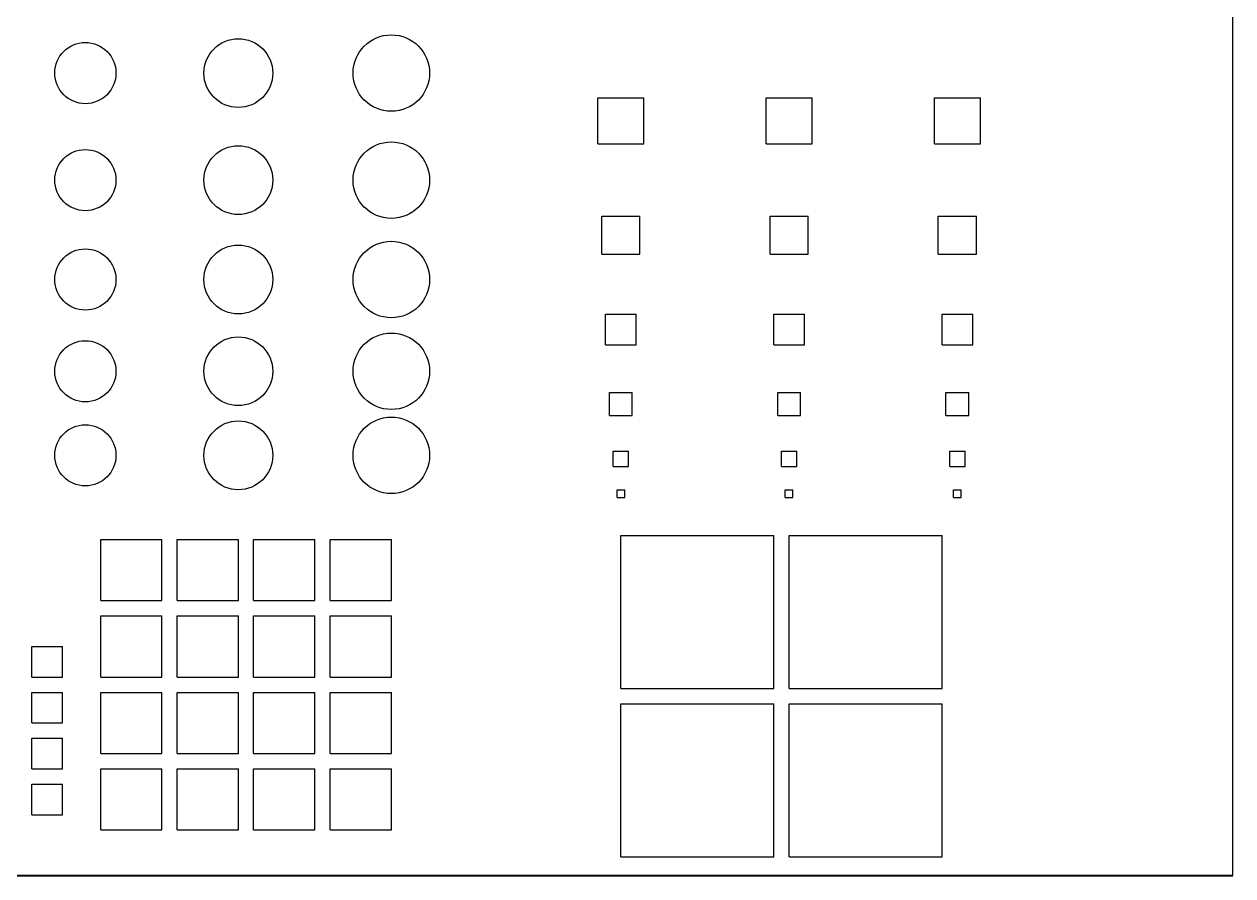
# Model space of a CAD drawing. Header units: millimetres. Extents: x 0 to 31, y -21 to 0.
# Drawn here: x 15.2 to 31, y -21 to -9.86 of the extents above; entities that cross this region are included whole.
import ezdxf

# ---------------------------------------------------------------- set-up
doc = ezdxf.new("R2010")
doc.units = ezdxf.units.MM
doc.layers.add('Cut010', color=7, linetype='CONTINUOUS')

msp = doc.modelspace()

# ---------------------------------------------------------------- linework, layer by layer
at = {"layer": 'Cut010'}
for p, q in [((31, -21), (31, 0)), ((31, -21), (31, 0)), ((16.4, -10.5), (16.4, -10.5, 0.2)), ((16.4, -10.5), (16.4, -10.5, 0.2)), ((18.45, -10.5), (18.45, -10.5, 0.2)), ((18.45, -10.5), (18.45, -10.5, 0.2)), ((20.5, -10.5), (20.5, -10.5, 0.2)), ((20.5, -10.5), (20.5, -10.5, 0.2)), ((22.7, -11.425, 0.2), (22.7, -10.825, 0.2)), ((22.7, -10.825, 0.2), (23.3, -10.825, 0.2)), ((22.7, -11.425), (22.7, -10.825)), ((22.7, -10.825), (23.3, -10.825)), ((22.7, -11.425, 0.2), (22.7, -10.825, 0.2)), ((22.7, -10.825), (22.7, -10.825, 0.2)), ((22.7, -11.425), (22.7, -10.825)), ((22.7, -10.825), (23.3, -10.825)), ((22.7, -10.825, 0.2), (23.3, -10.825, 0.2)), ((22.7, -10.825), (22.7, -10.825, 0.2)), ((23.3, -11.425, 0.2), (23.3, -10.825, 0.2)), ((23.3, -11.425), (23.3, -10.825)), ((23.3, -10.825), (23.3, -10.825, 0.2)), ((23.3, -11.425, 0.2), (23.3, -10.825, 0.2)), ((23.3, -10.825), (23.3, -10.825, 0.2)), ((23.3, -11.425), (23.3, -10.825)), ((24.9, -11.425, 0.2), (24.9, -10.825, 0.2)), ((24.9, -10.825, 0.2), (25.5, -10.825, 0.2)), ((24.9, -11.425), (24.9, -10.825)), ((24.9, -10.825), (25.5, -10.825)), ((24.9, -11.425, 0.2), (24.9, -10.825, 0.2)), ((24.9, -10.825), (24.9, -10.825, 0.2)), ((24.9, -11.425), (24.9, -10.825)), ((24.9, -10.825), (25.5, -10.825)), ((24.9, -10.825, 0.2), (25.5, -10.825, 0.2)), ((24.9, -10.825), (24.9, -10.825, 0.2)), ((25.5, -11.425, 0.2), (25.5, -10.825, 0.2)), ((25.5, -11.425), (25.5, -10.825)), ((25.5, -10.825), (25.5, -10.825, 0.2)), ((25.5, -11.425, 0.2), (25.5, -10.825, 0.2)), ((25.5, -10.825), (25.5, -10.825, 0.2)), ((25.5, -11.425), (25.5, -10.825)), ((27.1, -11.425, 0.2), (27.1, -10.825, 0.2)), ((27.1, -10.825, 0.2), (27.7, -10.825, 0.2)), ((27.1, -11.425), (27.1, -10.825)), ((27.1, -10.825), (27.7, -10.825)), ((27.1, -11.425, 0.2), (27.1, -10.825, 0.2)), ((27.1, -10.825), (27.1, -10.825, 0.2)), ((27.1, -11.425), (27.1, -10.825)), ((27.1, -10.825), (27.7, -10.825)), ((27.1, -10.825, 0.2), (27.7, -10.825, 0.2)), ((27.1, -10.825), (27.1, -10.825, 0.2)), ((27.7, -11.425, 0.2), (27.7, -10.825, 0.2)), ((27.7, -11.425), (27.7, -10.825)), ((27.7, -10.825), (27.7, -10.825, 0.2)), ((27.7, -11.425, 0.2), (27.7, -10.825, 0.2)), ((27.7, -10.825), (27.7, -10.825, 0.2)), ((27.7, -11.425), (27.7, -10.825)), ((22.7, -11.425, 0.2), (23.3, -11.425, 0.2)), ((22.7, -11.425), (23.3, -11.425)), ((22.7, -11.425), (22.7, -11.425, 0.2)), ((22.7, -11.425), (23.3, -11.425)), ((22.7, -11.425, 0.2), (23.3, -11.425, 0.2)), ((22.7, -11.425), (22.7, -11.425, 0.2)), ((23.3, -11.425), (23.3, -11.425, 0.2)), ((23.3, -11.425), (23.3, -11.425, 0.2)), ((24.9, -11.425, 0.2), (25.5, -11.425, 0.2)), ((24.9, -11.425), (25.5, -11.425)), ((24.9, -11.425), (24.9, -11.425, 0.2)), ((24.9, -11.425), (25.5, -11.425)), ((24.9, -11.425, 0.2), (25.5, -11.425, 0.2)), ((24.9, -11.425), (24.9, -11.425, 0.2)), ((25.5, -11.425), (25.5, -11.425, 0.2)), ((25.5, -11.425), (25.5, -11.425, 0.2)), ((27.1, -11.425, 0.2), (27.7, -11.425, 0.2)), ((27.1, -11.425), (27.7, -11.425)), ((27.1, -11.425), (27.1, -11.425, 0.2)), ((27.1, -11.425), (27.7, -11.425)), ((27.1, -11.425, 0.2), (27.7, -11.425, 0.2)), ((27.1, -11.425), (27.1, -11.425, 0.2)), ((27.7, -11.425), (27.7, -11.425, 0.2)), ((27.7, -11.425), (27.7, -11.425, 0.2)), ((16.4, -11.9), (16.4, -11.9, 0.2)), ((16.4, -11.9), (16.4, -11.9, 0.2)), ((18.45, -11.9), (18.45, -11.9, 0.2)), ((18.45, -11.9), (18.45, -11.9, 0.2)), ((20.5, -11.9), (20.5, -11.9, 0.2)), ((20.5, -11.9), (20.5, -11.9, 0.2)), ((22.75, -12.87, 0.2), (22.75, -12.37, 0.2)), ((22.75, -12.37, 0.2), (23.25, -12.37, 0.2)), ((22.75, -12.87), (22.75, -12.37)), ((22.75, -12.37), (23.25, -12.37)), ((22.75, -12.87, 0.2), (22.75, -12.37, 0.2)), ((22.75, -12.37), (22.75, -12.37, 0.2)), ((22.75, -12.87), (22.75, -12.37)), ((22.75, -12.37), (23.25, -12.37)), ((22.75, -12.37, 0.2), (23.25, -12.37, 0.2)), ((22.75, -12.37), (22.75, -12.37, 0.2)), ((23.25, -12.87, 0.2), (23.25, -12.37, 0.2)), ((23.25, -12.87), (23.25, -12.37)), ((23.25, -12.37), (23.25, -12.37, 0.2)), ((23.25, -12.87, 0.2), (23.25, -12.37, 0.2)), ((23.25, -12.37), (23.25, -12.37, 0.2)), ((23.25, -12.87), (23.25, -12.37)), ((24.95, -12.87, 0.2), (24.95, -12.37, 0.2)), ((24.95, -12.37, 0.2), (25.45, -12.37, 0.2)), ((24.95, -12.87), (24.95, -12.37)), ((24.95, -12.37), (25.45, -12.37)), ((24.95, -12.87, 0.2), (24.95, -12.37, 0.2)), ((24.95, -12.37), (24.95, -12.37, 0.2)), ((24.95, -12.87), (24.95, -12.37)), ((24.95, -12.37), (25.45, -12.37)), ((24.95, -12.37, 0.2), (25.45, -12.37, 0.2)), ((24.95, -12.37), (24.95, -12.37, 0.2)), ((25.45, -12.87, 0.2), (25.45, -12.37, 0.2)), ((25.45, -12.87), (25.45, -12.37)), ((25.45, -12.37), (25.45, -12.37, 0.2)), ((25.45, -12.87, 0.2), (25.45, -12.37, 0.2)), ((25.45, -12.37), (25.45, -12.37, 0.2)), ((25.45, -12.87), (25.45, -12.37)), ((27.15, -12.87, 0.2), (27.15, -12.37, 0.2)), ((27.15, -12.37, 0.2), (27.65, -12.37, 0.2)), ((27.15, -12.87), (27.15, -12.37)), ((27.15, -12.37), (27.65, -12.37)), ((27.15, -12.87, 0.2), (27.15, -12.37, 0.2)), ((27.15, -12.37), (27.15, -12.37, 0.2)), ((27.15, -12.87), (27.15, -12.37)), ((27.15, -12.37), (27.65, -12.37)), ((27.15, -12.37, 0.2), (27.65, -12.37, 0.2)), ((27.15, -12.37), (27.15, -12.37, 0.2)), ((27.65, -12.87, 0.2), (27.65, -12.37, 0.2)), ((27.65, -12.87), (27.65, -12.37)), ((27.65, -12.37), (27.65, -12.37, 0.2)), ((27.65, -12.87, 0.2), (27.65, -12.37, 0.2)), ((27.65, -12.37), (27.65, -12.37, 0.2)), ((27.65, -12.87), (27.65, -12.37)), ((22.75, -12.87, 0.2), (23.25, -12.87, 0.2)), ((22.75, -12.87), (23.25, -12.87)), ((22.75, -12.87), (22.75, -12.87, 0.2)), ((22.75, -12.87), (23.25, -12.87)), ((22.75, -12.87, 0.2), (23.25, -12.87, 0.2)), ((22.75, -12.87), (22.75, -12.87, 0.2)), ((23.25, -12.87), (23.25, -12.87, 0.2)), ((23.25, -12.87), (23.25, -12.87, 0.2)), ((24.95, -12.87, 0.2), (25.45, -12.87, 0.2)), ((24.95, -12.87), (25.45, -12.87)), ((24.95, -12.87), (24.95, -12.87, 0.2)), ((24.95, -12.87), (25.45, -12.87)), ((24.95, -12.87, 0.2), (25.45, -12.87, 0.2)), ((24.95, -12.87), (24.95, -12.87, 0.2)), ((25.45, -12.87), (25.45, -12.87, 0.2)), ((25.45, -12.87), (25.45, -12.87, 0.2)), ((27.15, -12.87, 0.2), (27.65, -12.87, 0.2)), ((27.15, -12.87), (27.65, -12.87)), ((27.15, -12.87), (27.15, -12.87, 0.2)), ((27.15, -12.87), (27.65, -12.87)), ((27.15, -12.87, 0.2), (27.65, -12.87, 0.2)), ((27.15, -12.87), (27.15, -12.87, 0.2)), ((27.65, -12.87), (27.65, -12.87, 0.2)), ((27.65, -12.87), (27.65, -12.87, 0.2)), ((16.4, -13.2), (16.4, -13.2, 0.2)), ((16.4, -13.2), (16.4, -13.2, 0.2)), ((18.45, -13.2), (18.45, -13.2, 0.2)), ((18.45, -13.2), (18.45, -13.2, 0.2)), ((20.5, -13.2), (20.5, -13.2, 0.2)), ((20.5, -13.2), (20.5, -13.2, 0.2)), ((22.8, -14.055, 0.2), (22.8, -13.655, 0.2)), ((22.8, -13.655, 0.2), (23.2, -13.655, 0.2)), ((22.8, -14.055), (22.8, -13.655)), ((22.8, -13.655), (23.2, -13.655)), ((22.8, -14.055, 0.2), (22.8, -13.655, 0.2)), ((22.8, -13.655), (22.8, -13.655, 0.2)), ((22.8, -14.055), (22.8, -13.655)), ((22.8, -13.655), (23.2, -13.655)), ((22.8, -13.655, 0.2), (23.2, -13.655, 0.2)), ((22.8, -13.655), (22.8, -13.655, 0.2)), ((23.2, -14.055, 0.2), (23.2, -13.655, 0.2)), ((23.2, -14.055), (23.2, -13.655)), ((23.2, -13.655), (23.2, -13.655, 0.2)), ((23.2, -14.055, 0.2), (23.2, -13.655, 0.2)), ((23.2, -13.655), (23.2, -13.655, 0.2)), ((23.2, -14.055), (23.2, -13.655)), ((25, -14.055, 0.2), (25, -13.655, 0.2)), ((25, -13.655, 0.2), (25.4, -13.655, 0.2)), ((25, -14.055), (25, -13.655)), ((25, -13.655), (25.4, -13.655)), ((25, -14.055, 0.2), (25, -13.655, 0.2)), ((25, -13.655), (25, -13.655, 0.2)), ((25, -14.055), (25, -13.655)), ((25, -13.655), (25.4, -13.655)), ((25, -13.655, 0.2), (25.4, -13.655, 0.2)), ((25, -13.655), (25, -13.655, 0.2)), ((25.4, -14.055, 0.2), (25.4, -13.655, 0.2)), ((25.4, -14.055), (25.4, -13.655)), ((25.4, -13.655), (25.4, -13.655, 0.2)), ((25.4, -14.055, 0.2), (25.4, -13.655, 0.2)), ((25.4, -13.655), (25.4, -13.655, 0.2)), ((25.4, -14.055), (25.4, -13.655)), ((27.2, -14.055, 0.2), (27.2, -13.655, 0.2)), ((27.2, -13.655, 0.2), (27.6, -13.655, 0.2)), ((27.2, -14.055), (27.2, -13.655)), ((27.2, -13.655), (27.6, -13.655)), ((27.2, -14.055, 0.2), (27.2, -13.655, 0.2)), ((27.2, -13.655), (27.2, -13.655, 0.2)), ((27.2, -14.055), (27.2, -13.655)), ((27.2, -13.655), (27.6, -13.655)), ((27.2, -13.655, 0.2), (27.6, -13.655, 0.2)), ((27.2, -13.655), (27.2, -13.655, 0.2)), ((27.6, -14.055, 0.2), (27.6, -13.655, 0.2)), ((27.6, -14.055), (27.6, -13.655)), ((27.6, -13.655), (27.6, -13.655, 0.2)), ((27.6, -14.055, 0.2), (27.6, -13.655, 0.2)), ((27.6, -13.655), (27.6, -13.655, 0.2)), ((27.6, -14.055), (27.6, -13.655)), ((22.8, -14.055, 0.2), (23.2, -14.055, 0.2)), ((22.8, -14.055), (23.2, -14.055)), ((22.8, -14.055), (22.8, -14.055, 0.2)), ((22.8, -14.055), (23.2, -14.055)), ((22.8, -14.055, 0.2), (23.2, -14.055, 0.2)), ((22.8, -14.055), (22.8, -14.055, 0.2)), ((23.2, -14.055), (23.2, -14.055, 0.2)), ((23.2, -14.055), (23.2, -14.055, 0.2)), ((25, -14.055, 0.2), (25.4, -14.055, 0.2)), ((25, -14.055), (25.4, -14.055)), ((25, -14.055), (25, -14.055, 0.2)), ((25, -14.055), (25.4, -14.055)), ((25, -14.055, 0.2), (25.4, -14.055, 0.2)), ((25, -14.055), (25, -14.055, 0.2)), ((25.4, -14.055), (25.4, -14.055, 0.2)), ((25.4, -14.055), (25.4, -14.055, 0.2)), ((27.2, -14.055, 0.2), (27.6, -14.055, 0.2)), ((27.2, -14.055), (27.6, -14.055)), ((27.2, -14.055), (27.2, -14.055, 0.2)), ((27.2, -14.055), (27.6, -14.055)), ((27.2, -14.055, 0.2), (27.6, -14.055, 0.2)), ((27.2, -14.055), (27.2, -14.055, 0.2)), ((27.6, -14.055), (27.6, -14.055, 0.2)), ((27.6, -14.055), (27.6, -14.055, 0.2)), ((16.4, -14.4), (16.4, -14.4, 0.2)), ((16.4, -14.4), (16.4, -14.4, 0.2)), ((18.45, -14.4), (18.45, -14.4, 0.2)), ((18.45, -14.4), (18.45, -14.4, 0.2)), ((20.5, -14.4), (20.5, -14.4, 0.2)), ((20.5, -14.4), (20.5, -14.4, 0.2)), ((22.85, -14.98, 0.2), (22.85, -14.68, 0.2)), ((22.85, -14.68, 0.2), (23.15, -14.68, 0.2)), ((22.85, -14.98), (22.85, -14.68)), ((22.85, -14.68), (23.15, -14.68)), ((22.85, -14.98, 0.2), (22.85, -14.68, 0.2)), ((22.85, -14.68), (22.85, -14.68, 0.2)), ((22.85, -14.98), (22.85, -14.68)), ((22.85, -14.68), (23.15, -14.68)), ((22.85, -14.68, 0.2), (23.15, -14.68, 0.2)), ((22.85, -14.68), (22.85, -14.68, 0.2)), ((23.15, -14.98, 0.2), (23.15, -14.68, 0.2)), ((23.15, -14.98), (23.15, -14.68)), ((23.15, -14.68), (23.15, -14.68, 0.2)), ((23.15, -14.98, 0.2), (23.15, -14.68, 0.2)), ((23.15, -14.68), (23.15, -14.68, 0.2)), ((23.15, -14.98), (23.15, -14.68)), ((25.05, -14.98, 0.2), (25.05, -14.68, 0.2)), ((25.05, -14.68, 0.2), (25.35, -14.68, 0.2)), ((25.05, -14.98), (25.05, -14.68)), ((25.05, -14.68), (25.35, -14.68)), ((25.05, -14.98, 0.2), (25.05, -14.68, 0.2)), ((25.05, -14.68), (25.05, -14.68, 0.2)), ((25.05, -14.98), (25.05, -14.68)), ((25.05, -14.68), (25.35, -14.68)), ((25.05, -14.68, 0.2), (25.35, -14.68, 0.2)), ((25.05, -14.68), (25.05, -14.68, 0.2)), ((25.35, -14.98, 0.2), (25.35, -14.68, 0.2)), ((25.35, -14.98), (25.35, -14.68)), ((25.35, -14.68), (25.35, -14.68, 0.2)), ((25.35, -14.98, 0.2), (25.35, -14.68, 0.2)), ((25.35, -14.68), (25.35, -14.68, 0.2)), ((25.35, -14.98), (25.35, -14.68)), ((27.25, -14.98, 0.2), (27.25, -14.68, 0.2)), ((27.25, -14.68, 0.2), (27.55, -14.68, 0.2)), ((27.25, -14.98), (27.25, -14.68)), ((27.25, -14.68), (27.55, -14.68)), ((27.25, -14.98, 0.2), (27.25, -14.68, 0.2)), ((27.25, -14.68), (27.25, -14.68, 0.2)), ((27.25, -14.98), (27.25, -14.68)), ((27.25, -14.68), (27.55, -14.68)), ((27.25, -14.68, 0.2), (27.55, -14.68, 0.2)), ((27.25, -14.68), (27.25, -14.68, 0.2)), ((27.55, -14.98, 0.2), (27.55, -14.68, 0.2)), ((27.55, -14.98), (27.55, -14.68)), ((27.55, -14.68), (27.55, -14.68, 0.2)), ((27.55, -14.98, 0.2), (27.55, -14.68, 0.2)), ((27.55, -14.68), (27.55, -14.68, 0.2)), ((27.55, -14.98), (27.55, -14.68)), ((22.85, -14.98, 0.2), (23.15, -14.98, 0.2)), ((22.85, -14.98), (23.15, -14.98)), ((22.85, -14.98), (22.85, -14.98, 0.2)), ((22.85, -14.98), (23.15, -14.98)), ((22.85, -14.98, 0.2), (23.15, -14.98, 0.2)), ((22.85, -14.98), (22.85, -14.98, 0.2)), ((23.15, -14.98), (23.15, -14.98, 0.2)), ((23.15, -14.98), (23.15, -14.98, 0.2)), ((25.05, -14.98, 0.2), (25.35, -14.98, 0.2)), ((25.05, -14.98), (25.35, -14.98)), ((25.05, -14.98), (25.05, -14.98, 0.2)), ((25.05, -14.98), (25.35, -14.98)), ((25.05, -14.98, 0.2), (25.35, -14.98, 0.2)), ((25.05, -14.98), (25.05, -14.98, 0.2)), ((25.35, -14.98), (25.35, -14.98, 0.2)), ((25.35, -14.98), (25.35, -14.98, 0.2)), ((27.25, -14.98, 0.2), (27.55, -14.98, 0.2)), ((27.25, -14.98), (27.55, -14.98)), ((27.25, -14.98), (27.25, -14.98, 0.2)), ((27.25, -14.98), (27.55, -14.98)), ((27.25, -14.98, 0.2), (27.55, -14.98, 0.2)), ((27.25, -14.98), (27.25, -14.98, 0.2)), ((27.55, -14.98), (27.55, -14.98, 0.2)), ((27.55, -14.98), (27.55, -14.98, 0.2)), ((22.9, -15.645, 0.2), (22.9, -15.445, 0.2)), ((22.9, -15.445, 0.2), (23.1, -15.445, 0.2)), ((22.9, -15.645), (22.9, -15.445)), ((22.9, -15.445), (23.1, -15.445)), ((22.9, -15.645, 0.2), (22.9, -15.445, 0.2)), ((22.9, -15.445), (22.9, -15.445, 0.2)), ((22.9, -15.645), (22.9, -15.445)), ((22.9, -15.445), (23.1, -15.445)), ((22.9, -15.445, 0.2), (23.1, -15.445, 0.2)), ((22.9, -15.445), (22.9, -15.445, 0.2)), ((23.1, -15.645, 0.2), (23.1, -15.445, 0.2)), ((23.1, -15.645), (23.1, -15.445)), ((23.1, -15.445), (23.1, -15.445, 0.2)), ((23.1, -15.645, 0.2), (23.1, -15.445, 0.2)), ((23.1, -15.445), (23.1, -15.445, 0.2)), ((23.1, -15.645), (23.1, -15.445)), ((25.1, -15.645, 0.2), (25.1, -15.445, 0.2)), ((25.1, -15.445, 0.2), (25.3, -15.445, 0.2)), ((25.1, -15.645), (25.1, -15.445)), ((25.1, -15.445), (25.3, -15.445)), ((25.1, -15.645, 0.2), (25.1, -15.445, 0.2)), ((25.1, -15.445), (25.1, -15.445, 0.2)), ((25.1, -15.645), (25.1, -15.445)), ((25.1, -15.445), (25.3, -15.445)), ((25.1, -15.445, 0.2), (25.3, -15.445, 0.2)), ((25.1, -15.445), (25.1, -15.445, 0.2)), ((25.3, -15.645, 0.2), (25.3, -15.445, 0.2)), ((25.3, -15.645), (25.3, -15.445)), ((25.3, -15.445), (25.3, -15.445, 0.2)), ((25.3, -15.645, 0.2), (25.3, -15.445, 0.2)), ((25.3, -15.445), (25.3, -15.445, 0.2)), ((25.3, -15.645), (25.3, -15.445)), ((27.3, -15.645, 0.2), (27.3, -15.445, 0.2)), ((27.3, -15.445, 0.2), (27.5, -15.445, 0.2)), ((27.3, -15.645), (27.3, -15.445)), ((27.3, -15.445), (27.5, -15.445)), ((27.3, -15.645, 0.2), (27.3, -15.445, 0.2)), ((27.3, -15.445), (27.3, -15.445, 0.2)), ((27.3, -15.645), (27.3, -15.445)), ((27.3, -15.445), (27.5, -15.445)), ((27.3, -15.445, 0.2), (27.5, -15.445, 0.2)), ((27.3, -15.445), (27.3, -15.445, 0.2)), ((27.5, -15.645, 0.2), (27.5, -15.445, 0.2)), ((27.5, -15.645), (27.5, -15.445)), ((27.5, -15.445), (27.5, -15.445, 0.2)), ((27.5, -15.645, 0.2), (27.5, -15.445, 0.2)), ((27.5, -15.445), (27.5, -15.445, 0.2)), ((27.5, -15.645), (27.5, -15.445)), ((16.4, -15.5), (16.4, -15.5, 0.2)), ((16.4, -15.5), (16.4, -15.5, 0.2)), ((18.45, -15.5), (18.45, -15.5, 0.2)), ((18.45, -15.5), (18.45, -15.5, 0.2)), ((20.5, -15.5), (20.5, -15.5, 0.2)), ((20.5, -15.5), (20.5, -15.5, 0.2)), ((22.9, -15.645, 0.2), (23.1, -15.645, 0.2)), ((22.9, -15.645), (23.1, -15.645)), ((22.9, -15.645), (22.9, -15.645, 0.2)), ((22.9, -15.645), (23.1, -15.645)), ((22.9, -15.645, 0.2), (23.1, -15.645, 0.2)), ((22.9, -15.645), (22.9, -15.645, 0.2)), ((23.1, -15.645), (23.1, -15.645, 0.2)), ((23.1, -15.645), (23.1, -15.645, 0.2)), ((25.1, -15.645, 0.2), (25.3, -15.645, 0.2)), ((25.1, -15.645), (25.3, -15.645)), ((25.1, -15.645), (25.1, -15.645, 0.2)), ((25.1, -15.645), (25.3, -15.645)), ((25.1, -15.645, 0.2), (25.3, -15.645, 0.2)), ((25.1, -15.645), (25.1, -15.645, 0.2)), ((25.3, -15.645), (25.3, -15.645, 0.2)), ((25.3, -15.645), (25.3, -15.645, 0.2)), ((27.3, -15.645, 0.2), (27.5, -15.645, 0.2)), ((27.3, -15.645), (27.5, -15.645)), ((27.3, -15.645), (27.3, -15.645, 0.2)), ((27.3, -15.645), (27.5, -15.645)), ((27.3, -15.645, 0.2), (27.5, -15.645, 0.2)), ((27.3, -15.645), (27.3, -15.645, 0.2)), ((27.5, -15.645), (27.5, -15.645, 0.2)), ((27.5, -15.645), (27.5, -15.645, 0.2)), ((22.95, -16.05, 0.2), (22.95, -15.95, 0.2)), ((22.95, -15.95, 0.2), (23.05, -15.95, 0.2)), ((22.95, -16.05), (22.95, -15.95)), ((22.95, -15.95), (23.05, -15.95)), ((22.95, -16.05, 0.2), (22.95, -15.95, 0.2)), ((22.95, -15.95), (22.95, -15.95, 0.2)), ((22.95, -16.05), (22.95, -15.95)), ((22.95, -15.95), (23.05, -15.95)), ((22.95, -15.95, 0.2), (23.05, -15.95, 0.2)), ((22.95, -15.95), (22.95, -15.95, 0.2)), ((23.05, -16.05, 0.2), (23.05, -15.95, 0.2)), ((23.05, -16.05), (23.05, -15.95)), ((23.05, -15.95), (23.05, -15.95, 0.2)), ((23.05, -16.05, 0.2), (23.05, -15.95, 0.2)), ((23.05, -15.95), (23.05, -15.95, 0.2)), ((23.05, -16.05), (23.05, -15.95)), ((25.15, -16.05, 0.2), (25.15, -15.95, 0.2)), ((25.15, -15.95, 0.2), (25.25, -15.95, 0.2)), ((25.15, -16.05), (25.15, -15.95)), ((25.15, -15.95), (25.25, -15.95)), ((25.15, -16.05, 0.2), (25.15, -15.95, 0.2)), ((25.15, -15.95), (25.15, -15.95, 0.2)), ((25.15, -16.05), (25.15, -15.95)), ((25.15, -15.95), (25.25, -15.95)), ((25.15, -15.95, 0.2), (25.25, -15.95, 0.2)), ((25.15, -15.95), (25.15, -15.95, 0.2)), ((25.25, -16.05, 0.2), (25.25, -15.95, 0.2)), ((25.25, -16.05), (25.25, -15.95)), ((25.25, -15.95), (25.25, -15.95, 0.2)), ((25.25, -16.05, 0.2), (25.25, -15.95, 0.2)), ((25.25, -15.95), (25.25, -15.95, 0.2)), ((25.25, -16.05), (25.25, -15.95)), ((27.35, -16.05, 0.2), (27.35, -15.95, 0.2)), ((27.35, -15.95, 0.2), (27.45, -15.95, 0.2)), ((27.35, -16.05), (27.35, -15.95)), ((27.35, -15.95), (27.45, -15.95)), ((27.35, -16.05, 0.2), (27.35, -15.95, 0.2)), ((27.35, -15.95), (27.35, -15.95, 0.2)), ((27.35, -16.05), (27.35, -15.95)), ((27.35, -15.95), (27.45, -15.95)), ((27.35, -15.95, 0.2), (27.45, -15.95, 0.2)), ((27.35, -15.95), (27.35, -15.95, 0.2)), ((27.45, -16.05, 0.2), (27.45, -15.95, 0.2)), ((27.45, -16.05), (27.45, -15.95)), ((27.45, -15.95), (27.45, -15.95, 0.2)), ((27.45, -16.05, 0.2), (27.45, -15.95, 0.2)), ((27.45, -15.95), (27.45, -15.95, 0.2)), ((27.45, -16.05), (27.45, -15.95)), ((22.95, -16.05, 0.2), (23.05, -16.05, 0.2)), ((22.95, -16.05), (23.05, -16.05)), ((22.95, -16.05), (22.95, -16.05, 0.2)), ((22.95, -16.05), (23.05, -16.05)), ((22.95, -16.05, 0.2), (23.05, -16.05, 0.2)), ((22.95, -16.05), (22.95, -16.05, 0.2)), ((23.05, -16.05), (23.05, -16.05, 0.2)), ((23.05, -16.05), (23.05, -16.05, 0.2)), ((25.15, -16.05, 0.2), (25.25, -16.05, 0.2)), ((25.15, -16.05), (25.25, -16.05)), ((25.15, -16.05), (25.15, -16.05, 0.2)), ((25.15, -16.05), (25.25, -16.05)), ((25.15, -16.05, 0.2), (25.25, -16.05, 0.2)), ((25.15, -16.05), (25.15, -16.05, 0.2)), ((25.25, -16.05), (25.25, -16.05, 0.2)), ((25.25, -16.05), (25.25, -16.05, 0.2)), ((27.35, -16.05, 0.2), (27.45, -16.05, 0.2)), ((27.35, -16.05), (27.45, -16.05)), ((27.35, -16.05), (27.35, -16.05, 0.2)), ((27.35, -16.05), (27.45, -16.05)), ((27.35, -16.05, 0.2), (27.45, -16.05, 0.2)), ((27.35, -16.05), (27.35, -16.05, 0.2)), ((27.45, -16.05), (27.45, -16.05, 0.2)), ((27.45, -16.05), (27.45, -16.05, 0.2)), ((23, -18.55, 0.2), (23, -16.55, 0.2)), ((23, -16.55, 0.2), (25, -16.55, 0.2)), ((23, -18.55), (23, -16.55)), ((23, -16.55), (25, -16.55)), ((23, -18.55, 0.2), (23, -16.55, 0.2)), ((23, -16.55), (23, -16.55, 0.2)), ((23, -18.55), (23, -16.55)), ((23, -16.55), (25, -16.55)), ((23, -16.55, 0.2), (25, -16.55, 0.2)), ((23, -16.55), (23, -16.55, 0.2)), ((25, -18.55, 0.2), (25, -16.55, 0.2)), ((25, -18.55), (25, -16.55)), ((25, -16.55), (25, -16.55, 0.2)), ((25, -18.55, 0.2), (25, -16.55, 0.2)), ((25, -16.55), (25, -16.55, 0.2)), ((25, -18.55), (25, -16.55)), ((25.2, -18.55, 0.2), (25.2, -16.55, 0.2)), ((25.2, -16.55, 0.2), (27.2, -16.55, 0.2)), ((25.2, -18.55), (25.2, -16.55)), ((25.2, -16.55), (27.2, -16.55)), ((25.2, -18.55, 0.2), (25.2, -16.55, 0.2)), ((25.2, -16.55), (25.2, -16.55, 0.2)), ((25.2, -18.55), (25.2, -16.55)), ((25.2, -16.55), (27.2, -16.55)), ((25.2, -16.55, 0.2), (27.2, -16.55, 0.2)), ((25.2, -16.55), (25.2, -16.55, 0.2)), ((27.2, -18.55, 0.2), (27.2, -16.55, 0.2)), ((27.2, -18.55), (27.2, -16.55)), ((27.2, -16.55), (27.2, -16.55, 0.2)), ((27.2, -18.55, 0.2), (27.2, -16.55, 0.2)), ((27.2, -16.55), (27.2, -16.55, 0.2)), ((27.2, -18.55), (27.2, -16.55)), ((16.2, -17.4, 0.2), (16.2, -16.6, 0.2)), ((16.2, -16.6, 0.2), (17, -16.6, 0.2)), ((16.2, -17.4), (16.2, -16.6)), ((16.2, -16.6), (17, -16.6)), ((16.2, -17.4, 0.2), (16.2, -16.6, 0.2)), ((16.2, -16.6), (16.2, -16.6, 0.2)), ((16.2, -17.4), (16.2, -16.6)), ((16.2, -16.6), (17, -16.6)), ((16.2, -16.6, 0.2), (17, -16.6, 0.2)), ((16.2, -16.6), (16.2, -16.6, 0.2)), ((17, -17.4, 0.2), (17, -16.6, 0.2)), ((17, -17.4), (17, -16.6)), ((17, -16.6), (17, -16.6, 0.2)), ((17, -17.4, 0.2), (17, -16.6, 0.2)), ((17, -16.6), (17, -16.6, 0.2)), ((17, -17.4), (17, -16.6)), ((17.2, -17.4, 0.2), (17.2, -16.6, 0.2)), ((17.2, -16.6, 0.2), (18, -16.6, 0.2)), ((17.2, -17.4), (17.2, -16.6)), ((17.2, -16.6), (18, -16.6)), ((17.2, -17.4, 0.2), (17.2, -16.6, 0.2)), ((17.2, -16.6), (17.2, -16.6, 0.2)), ((17.2, -17.4), (17.2, -16.6)), ((17.2, -16.6), (18, -16.6)), ((17.2, -16.6, 0.2), (18, -16.6, 0.2)), ((17.2, -16.6), (17.2, -16.6, 0.2)), ((18, -17.4, 0.2), (18, -16.6, 0.2)), ((18, -17.4), (18, -16.6)), ((18, -16.6), (18, -16.6, 0.2)), ((18, -17.4, 0.2), (18, -16.6, 0.2)), ((18, -16.6), (18, -16.6, 0.2)), ((18, -17.4), (18, -16.6)), ((18.2, -17.4, 0.2), (18.2, -16.6, 0.2)), ((18.2, -16.6, 0.2), (19, -16.6, 0.2)), ((18.2, -17.4), (18.2, -16.6)), ((18.2, -16.6), (19, -16.6)), ((18.2, -17.4, 0.2), (18.2, -16.6, 0.2)), ((18.2, -16.6), (18.2, -16.6, 0.2)), ((18.2, -17.4), (18.2, -16.6)), ((18.2, -16.6), (19, -16.6)), ((18.2, -16.6, 0.2), (19, -16.6, 0.2)), ((18.2, -16.6), (18.2, -16.6, 0.2)), ((19, -17.4, 0.2), (19, -16.6, 0.2)), ((19, -17.4), (19, -16.6)), ((19, -16.6), (19, -16.6, 0.2)), ((19, -17.4, 0.2), (19, -16.6, 0.2)), ((19, -16.6), (19, -16.6, 0.2)), ((19, -17.4), (19, -16.6)), ((19.2, -17.4, 0.2), (19.2, -16.6, 0.2)), ((19.2, -16.6, 0.2), (20, -16.6, 0.2)), ((19.2, -17.4), (19.2, -16.6)), ((19.2, -16.6), (20, -16.6)), ((19.2, -17.4, 0.2), (19.2, -16.6, 0.2)), ((19.2, -16.6), (19.2, -16.6, 0.2)), ((19.2, -17.4), (19.2, -16.6)), ((19.2, -16.6), (20, -16.6)), ((19.2, -16.6, 0.2), (20, -16.6, 0.2)), ((19.2, -16.6), (19.2, -16.6, 0.2)), ((20, -17.4, 0.2), (20, -16.6, 0.2)), ((20, -17.4), (20, -16.6)), ((20, -16.6), (20, -16.6, 0.2)), ((20, -17.4, 0.2), (20, -16.6, 0.2)), ((20, -16.6), (20, -16.6, 0.2)), ((20, -17.4), (20, -16.6)), ((16.2, -17.4, 0.2), (17, -17.4, 0.2)), ((16.2, -17.4), (17, -17.4)), ((16.2, -17.4), (16.2, -17.4, 0.2)), ((16.2, -17.4), (17, -17.4)), ((16.2, -17.4, 0.2), (17, -17.4, 0.2)), ((16.2, -17.4), (16.2, -17.4, 0.2)), ((17, -17.4), (17, -17.4, 0.2)), ((17, -17.4), (17, -17.4, 0.2)), ((17.2, -17.4, 0.2), (18, -17.4, 0.2)), ((17.2, -17.4), (18, -17.4)), ((17.2, -17.4), (17.2, -17.4, 0.2)), ((17.2, -17.4), (18, -17.4)), ((17.2, -17.4, 0.2), (18, -17.4, 0.2)), ((17.2, -17.4), (17.2, -17.4, 0.2)), ((18, -17.4), (18, -17.4, 0.2)), ((18, -17.4), (18, -17.4, 0.2)), ((18.2, -17.4, 0.2), (19, -17.4, 0.2)), ((18.2, -17.4), (19, -17.4)), ((18.2, -17.4), (18.2, -17.4, 0.2)), ((18.2, -17.4), (19, -17.4)), ((18.2, -17.4, 0.2), (19, -17.4, 0.2)), ((18.2, -17.4), (18.2, -17.4, 0.2)), ((19, -17.4), (19, -17.4, 0.2)), ((19, -17.4), (19, -17.4, 0.2)), ((19.2, -17.4, 0.2), (20, -17.4, 0.2)), ((19.2, -17.4), (20, -17.4)), ((19.2, -17.4), (19.2, -17.4, 0.2)), ((19.2, -17.4), (20, -17.4)), ((19.2, -17.4, 0.2), (20, -17.4, 0.2)), ((19.2, -17.4), (19.2, -17.4, 0.2)), ((20, -17.4), (20, -17.4, 0.2)), ((20, -17.4), (20, -17.4, 0.2)), ((16.2, -18.4, 0.2), (16.2, -17.6, 0.2)), ((16.2, -17.6, 0.2), (17, -17.6, 0.2)), ((16.2, -18.4), (16.2, -17.6)), ((16.2, -17.6), (17, -17.6)), ((16.2, -18.4, 0.2), (16.2, -17.6, 0.2)), ((16.2, -17.6), (16.2, -17.6, 0.2)), ((16.2, -18.4), (16.2, -17.6)), ((16.2, -17.6), (17, -17.6)), ((16.2, -17.6, 0.2), (17, -17.6, 0.2)), ((16.2, -17.6), (16.2, -17.6, 0.2)), ((17, -18.4, 0.2), (17, -17.6, 0.2)), ((17, -18.4), (17, -17.6)), ((17, -17.6), (17, -17.6, 0.2)), ((17, -18.4, 0.2), (17, -17.6, 0.2)), ((17, -17.6), (17, -17.6, 0.2)), ((17, -18.4), (17, -17.6)), ((17.2, -18.4, 0.2), (17.2, -17.6, 0.2)), ((17.2, -17.6, 0.2), (18, -17.6, 0.2)), ((17.2, -18.4), (17.2, -17.6)), ((17.2, -17.6), (18, -17.6)), ((17.2, -18.4, 0.2), (17.2, -17.6, 0.2)), ((17.2, -17.6), (17.2, -17.6, 0.2)), ((17.2, -18.4), (17.2, -17.6)), ((17.2, -17.6), (18, -17.6)), ((17.2, -17.6, 0.2), (18, -17.6, 0.2)), ((17.2, -17.6), (17.2, -17.6, 0.2)), ((18, -18.4, 0.2), (18, -17.6, 0.2)), ((18, -18.4), (18, -17.6)), ((18, -17.6), (18, -17.6, 0.2)), ((18, -18.4, 0.2), (18, -17.6, 0.2)), ((18, -17.6), (18, -17.6, 0.2)), ((18, -18.4), (18, -17.6)), ((18.2, -18.4, 0.2), (18.2, -17.6, 0.2)), ((18.2, -17.6, 0.2), (19, -17.6, 0.2)), ((18.2, -18.4), (18.2, -17.6)), ((18.2, -17.6), (19, -17.6)), ((18.2, -18.4, 0.2), (18.2, -17.6, 0.2)), ((18.2, -17.6), (18.2, -17.6, 0.2)), ((18.2, -18.4), (18.2, -17.6)), ((18.2, -17.6), (19, -17.6)), ((18.2, -17.6, 0.2), (19, -17.6, 0.2)), ((18.2, -17.6), (18.2, -17.6, 0.2)), ((19, -18.4, 0.2), (19, -17.6, 0.2)), ((19, -18.4), (19, -17.6)), ((19, -17.6), (19, -17.6, 0.2)), ((19, -18.4, 0.2), (19, -17.6, 0.2)), ((19, -17.6), (19, -17.6, 0.2)), ((19, -18.4), (19, -17.6)), ((19.2, -18.4, 0.2), (19.2, -17.6, 0.2)), ((19.2, -17.6, 0.2), (20, -17.6, 0.2)), ((19.2, -18.4), (19.2, -17.6)), ((19.2, -17.6), (20, -17.6)), ((19.2, -18.4, 0.2), (19.2, -17.6, 0.2)), ((19.2, -17.6), (19.2, -17.6, 0.2)), ((19.2, -18.4), (19.2, -17.6)), ((19.2, -17.6), (20, -17.6)), ((19.2, -17.6, 0.2), (20, -17.6, 0.2)), ((19.2, -17.6), (19.2, -17.6, 0.2)), ((20, -18.4, 0.2), (20, -17.6, 0.2)), ((20, -18.4), (20, -17.6)), ((20, -17.6), (20, -17.6, 0.2)), ((20, -18.4, 0.2), (20, -17.6, 0.2)), ((20, -17.6), (20, -17.6, 0.2)), ((20, -18.4), (20, -17.6)), ((15.3, -18.4, 0.2), (15.3, -18, 0.2)), ((15.3, -18, 0.2), (15.7, -18, 0.2)), ((15.3, -18.4), (15.3, -18)), ((15.3, -18), (15.7, -18)), ((15.3, -18.4, 0.2), (15.3, -18, 0.2)), ((15.3, -18), (15.3, -18, 0.2)), ((15.3, -18.4), (15.3, -18)), ((15.3, -18), (15.7, -18)), ((15.3, -18, 0.2), (15.7, -18, 0.2)), ((15.3, -18), (15.3, -18, 0.2)), ((15.7, -18.4, 0.2), (15.7, -18, 0.2)), ((15.7, -18.4), (15.7, -18)), ((15.7, -18), (15.7, -18, 0.2)), ((15.7, -18.4, 0.2), (15.7, -18, 0.2)), ((15.7, -18), (15.7, -18, 0.2)), ((15.7, -18.4), (15.7, -18)), ((15.3, -18.4, 0.2), (15.7, -18.4, 0.2)), ((15.3, -18.4), (15.7, -18.4)), ((15.3, -18.4), (15.3, -18.4, 0.2)), ((15.3, -18.4), (15.7, -18.4)), ((15.3, -18.4, 0.2), (15.7, -18.4, 0.2)), ((15.3, -18.4), (15.3, -18.4, 0.2)), ((15.7, -18.4), (15.7, -18.4, 0.2)), ((15.7, -18.4), (15.7, -18.4, 0.2)), ((16.2, -18.4, 0.2), (17, -18.4, 0.2)), ((16.2, -18.4), (17, -18.4)), ((16.2, -18.4), (16.2, -18.4, 0.2)), ((16.2, -18.4), (17, -18.4)), ((16.2, -18.4, 0.2), (17, -18.4, 0.2)), ((16.2, -18.4), (16.2, -18.4, 0.2)), ((17, -18.4), (17, -18.4, 0.2)), ((17, -18.4), (17, -18.4, 0.2)), ((17.2, -18.4, 0.2), (18, -18.4, 0.2)), ((17.2, -18.4), (18, -18.4)), ((17.2, -18.4), (17.2, -18.4, 0.2)), ((17.2, -18.4), (18, -18.4)), ((17.2, -18.4, 0.2), (18, -18.4, 0.2)), ((17.2, -18.4), (17.2, -18.4, 0.2)), ((18, -18.4), (18, -18.4, 0.2)), ((18, -18.4), (18, -18.4, 0.2)), ((18.2, -18.4, 0.2), (19, -18.4, 0.2)), ((18.2, -18.4), (19, -18.4)), ((18.2, -18.4), (18.2, -18.4, 0.2)), ((18.2, -18.4), (19, -18.4)), ((18.2, -18.4, 0.2), (19, -18.4, 0.2)), ((18.2, -18.4), (18.2, -18.4, 0.2)), ((19, -18.4), (19, -18.4, 0.2)), ((19, -18.4), (19, -18.4, 0.2)), ((19.2, -18.4, 0.2), (20, -18.4, 0.2)), ((19.2, -18.4), (20, -18.4)), ((19.2, -18.4), (19.2, -18.4, 0.2)), ((19.2, -18.4), (20, -18.4)), ((19.2, -18.4, 0.2), (20, -18.4, 0.2)), ((19.2, -18.4), (19.2, -18.4, 0.2)), ((20, -18.4), (20, -18.4, 0.2)), ((20, -18.4), (20, -18.4, 0.2)), ((15.3, -19, 0.2), (15.3, -18.6, 0.2)), ((15.3, -18.6, 0.2), (15.7, -18.6, 0.2)), ((15.3, -19), (15.3, -18.6)), ((15.3, -18.6), (15.7, -18.6)), ((15.3, -19, 0.2), (15.3, -18.6, 0.2)), ((15.3, -18.6), (15.3, -18.6, 0.2)), ((15.3, -19), (15.3, -18.6)), ((15.3, -18.6), (15.7, -18.6)), ((15.3, -18.6, 0.2), (15.7, -18.6, 0.2)), ((15.3, -18.6), (15.3, -18.6, 0.2)), ((15.7, -19, 0.2), (15.7, -18.6, 0.2)), ((15.7, -19), (15.7, -18.6)), ((15.7, -18.6), (15.7, -18.6, 0.2)), ((15.7, -19, 0.2), (15.7, -18.6, 0.2)), ((15.7, -18.6), (15.7, -18.6, 0.2)), ((15.7, -19), (15.7, -18.6)), ((16.2, -19.4, 0.2), (16.2, -18.6, 0.2)), ((16.2, -18.6, 0.2), (17, -18.6, 0.2)), ((16.2, -19.4), (16.2, -18.6)), ((16.2, -18.6), (17, -18.6)), ((16.2, -19.4, 0.2), (16.2, -18.6, 0.2)), ((16.2, -18.6), (16.2, -18.6, 0.2)), ((16.2, -19.4), (16.2, -18.6)), ((16.2, -18.6), (17, -18.6)), ((16.2, -18.6, 0.2), (17, -18.6, 0.2)), ((16.2, -18.6), (16.2, -18.6, 0.2)), ((17, -19.4, 0.2), (17, -18.6, 0.2)), ((17, -19.4), (17, -18.6)), ((17, -18.6), (17, -18.6, 0.2)), ((17, -19.4, 0.2), (17, -18.6, 0.2)), ((17, -18.6), (17, -18.6, 0.2)), ((17, -19.4), (17, -18.6)), ((17.2, -19.4, 0.2), (17.2, -18.6, 0.2)), ((17.2, -18.6, 0.2), (18, -18.6, 0.2)), ((17.2, -19.4), (17.2, -18.6)), ((17.2, -18.6), (18, -18.6)), ((17.2, -19.4, 0.2), (17.2, -18.6, 0.2)), ((17.2, -18.6), (17.2, -18.6, 0.2)), ((17.2, -19.4), (17.2, -18.6)), ((17.2, -18.6), (18, -18.6)), ((17.2, -18.6, 0.2), (18, -18.6, 0.2)), ((17.2, -18.6), (17.2, -18.6, 0.2)), ((18, -19.4, 0.2), (18, -18.6, 0.2)), ((18, -19.4), (18, -18.6)), ((18, -18.6), (18, -18.6, 0.2)), ((18, -19.4, 0.2), (18, -18.6, 0.2)), ((18, -18.6), (18, -18.6, 0.2)), ((18, -19.4), (18, -18.6)), ((18.2, -19.4, 0.2), (18.2, -18.6, 0.2)), ((18.2, -18.6, 0.2), (19, -18.6, 0.2)), ((18.2, -19.4), (18.2, -18.6)), ((18.2, -18.6), (19, -18.6)), ((18.2, -19.4, 0.2), (18.2, -18.6, 0.2)), ((18.2, -18.6), (18.2, -18.6, 0.2)), ((18.2, -19.4), (18.2, -18.6)), ((18.2, -18.6), (19, -18.6)), ((18.2, -18.6, 0.2), (19, -18.6, 0.2)), ((18.2, -18.6), (18.2, -18.6, 0.2)), ((19, -19.4, 0.2), (19, -18.6, 0.2)), ((19, -19.4), (19, -18.6)), ((19, -18.6), (19, -18.6, 0.2)), ((19, -19.4, 0.2), (19, -18.6, 0.2)), ((19, -18.6), (19, -18.6, 0.2)), ((19, -19.4), (19, -18.6)), ((19.2, -19.4, 0.2), (19.2, -18.6, 0.2)), ((19.2, -18.6, 0.2), (20, -18.6, 0.2)), ((19.2, -19.4), (19.2, -18.6)), ((19.2, -18.6), (20, -18.6)), ((19.2, -19.4, 0.2), (19.2, -18.6, 0.2)), ((19.2, -18.6), (19.2, -18.6, 0.2)), ((19.2, -19.4), (19.2, -18.6)), ((19.2, -18.6), (20, -18.6)), ((19.2, -18.6, 0.2), (20, -18.6, 0.2)), ((19.2, -18.6), (19.2, -18.6, 0.2)), ((20, -19.4, 0.2), (20, -18.6, 0.2)), ((20, -19.4), (20, -18.6)), ((20, -18.6), (20, -18.6, 0.2)), ((20, -19.4, 0.2), (20, -18.6, 0.2)), ((20, -18.6), (20, -18.6, 0.2)), ((20, -19.4), (20, -18.6)), ((23, -18.55, 0.2), (25, -18.55, 0.2)), ((23, -18.55), (25, -18.55)), ((23, -18.55), (23, -18.55, 0.2)), ((23, -18.55), (25, -18.55)), ((23, -18.55, 0.2), (25, -18.55, 0.2)), ((23, -18.55), (23, -18.55, 0.2)), ((25, -18.55), (25, -18.55, 0.2)), ((25, -18.55), (25, -18.55, 0.2)), ((25.2, -18.55, 0.2), (27.2, -18.55, 0.2)), ((25.2, -18.55), (27.2, -18.55)), ((25.2, -18.55), (25.2, -18.55, 0.2)), ((25.2, -18.55), (27.2, -18.55)), ((25.2, -18.55, 0.2), (27.2, -18.55, 0.2)), ((25.2, -18.55), (25.2, -18.55, 0.2)), ((27.2, -18.55), (27.2, -18.55, 0.2)), ((27.2, -18.55), (27.2, -18.55, 0.2)), ((23, -20.75, 0.2), (23, -18.75, 0.2)), ((23, -18.75, 0.2), (25, -18.75, 0.2)), ((23, -20.75), (23, -18.75)), ((23, -18.75), (25, -18.75)), ((23, -20.75, 0.2), (23, -18.75, 0.2)), ((23, -18.75), (23, -18.75, 0.2)), ((23, -20.75), (23, -18.75)), ((23, -18.75), (25, -18.75)), ((23, -18.75, 0.2), (25, -18.75, 0.2)), ((23, -18.75), (23, -18.75, 0.2)), ((25, -20.75, 0.2), (25, -18.75, 0.2)), ((25, -20.75), (25, -18.75)), ((25, -18.75), (25, -18.75, 0.2)), ((25, -20.75, 0.2), (25, -18.75, 0.2)), ((25, -18.75), (25, -18.75, 0.2)), ((25, -20.75), (25, -18.75)), ((25.2, -20.75, 0.2), (25.2, -18.75, 0.2)), ((25.2, -18.75, 0.2), (27.2, -18.75, 0.2)), ((25.2, -20.75), (25.2, -18.75)), ((25.2, -18.75), (27.2, -18.75)), ((25.2, -20.75, 0.2), (25.2, -18.75, 0.2)), ((25.2, -18.75), (25.2, -18.75, 0.2)), ((25.2, -20.75), (25.2, -18.75)), ((25.2, -18.75), (27.2, -18.75)), ((25.2, -18.75, 0.2), (27.2, -18.75, 0.2)), ((25.2, -18.75), (25.2, -18.75, 0.2)), ((27.2, -20.75, 0.2), (27.2, -18.75, 0.2)), ((27.2, -20.75), (27.2, -18.75)), ((27.2, -18.75), (27.2, -18.75, 0.2)), ((27.2, -20.75, 0.2), (27.2, -18.75, 0.2)), ((27.2, -18.75), (27.2, -18.75, 0.2)), ((27.2, -20.75), (27.2, -18.75)), ((15.3, -19, 0.2), (15.7, -19, 0.2)), ((15.3, -19), (15.7, -19)), ((15.3, -19), (15.3, -19, 0.2)), ((15.3, -19), (15.7, -19)), ((15.3, -19, 0.2), (15.7, -19, 0.2)), ((15.3, -19), (15.3, -19, 0.2)), ((15.7, -19), (15.7, -19, 0.2)), ((15.7, -19), (15.7, -19, 0.2)), ((15.3, -19.6, 0.2), (15.3, -19.2, 0.2)), ((15.3, -19.2, 0.2), (15.7, -19.2, 0.2)), ((15.3, -19.6), (15.3, -19.2)), ((15.3, -19.2), (15.7, -19.2)), ((15.3, -19.6, 0.2), (15.3, -19.2, 0.2)), ((15.3, -19.2), (15.3, -19.2, 0.2)), ((15.3, -19.6), (15.3, -19.2)), ((15.3, -19.2), (15.7, -19.2)), ((15.3, -19.2, 0.2), (15.7, -19.2, 0.2)), ((15.3, -19.2), (15.3, -19.2, 0.2)), ((15.7, -19.6, 0.2), (15.7, -19.2, 0.2)), ((15.7, -19.6), (15.7, -19.2)), ((15.7, -19.2), (15.7, -19.2, 0.2)), ((15.7, -19.6, 0.2), (15.7, -19.2, 0.2)), ((15.7, -19.2), (15.7, -19.2, 0.2)), ((15.7, -19.6), (15.7, -19.2)), ((16.2, -19.4, 0.2), (17, -19.4, 0.2)), ((16.2, -19.4), (17, -19.4)), ((16.2, -19.4), (16.2, -19.4, 0.2)), ((16.2, -19.4), (17, -19.4)), ((16.2, -19.4, 0.2), (17, -19.4, 0.2)), ((16.2, -19.4), (16.2, -19.4, 0.2)), ((17, -19.4), (17, -19.4, 0.2)), ((17, -19.4), (17, -19.4, 0.2)), ((17.2, -19.4, 0.2), (18, -19.4, 0.2)), ((17.2, -19.4), (18, -19.4)), ((17.2, -19.4), (17.2, -19.4, 0.2)), ((17.2, -19.4), (18, -19.4)), ((17.2, -19.4, 0.2), (18, -19.4, 0.2)), ((17.2, -19.4), (17.2, -19.4, 0.2)), ((18, -19.4), (18, -19.4, 0.2)), ((18, -19.4), (18, -19.4, 0.2)), ((18.2, -19.4, 0.2), (19, -19.4, 0.2)), ((18.2, -19.4), (19, -19.4)), ((18.2, -19.4), (18.2, -19.4, 0.2)), ((18.2, -19.4), (19, -19.4)), ((18.2, -19.4, 0.2), (19, -19.4, 0.2)), ((18.2, -19.4), (18.2, -19.4, 0.2)), ((19, -19.4), (19, -19.4, 0.2)), ((19, -19.4), (19, -19.4, 0.2)), ((19.2, -19.4, 0.2), (20, -19.4, 0.2)), ((19.2, -19.4), (20, -19.4)), ((19.2, -19.4), (19.2, -19.4, 0.2)), ((19.2, -19.4), (20, -19.4)), ((19.2, -19.4, 0.2), (20, -19.4, 0.2)), ((19.2, -19.4), (19.2, -19.4, 0.2)), ((20, -19.4), (20, -19.4, 0.2)), ((20, -19.4), (20, -19.4, 0.2)), ((15.3, -19.6, 0.2), (15.7, -19.6, 0.2)), ((15.3, -19.6), (15.7, -19.6)), ((15.3, -19.6), (15.3, -19.6, 0.2)), ((15.3, -19.6), (15.7, -19.6)), ((15.3, -19.6, 0.2), (15.7, -19.6, 0.2)), ((15.3, -19.6), (15.3, -19.6, 0.2)), ((15.7, -19.6), (15.7, -19.6, 0.2)), ((15.7, -19.6), (15.7, -19.6, 0.2)), ((16.2, -20.4, 0.2), (16.2, -19.6, 0.2)), ((16.2, -19.6, 0.2), (17, -19.6, 0.2)), ((16.2, -20.4), (16.2, -19.6)), ((16.2, -19.6), (17, -19.6)), ((16.2, -20.4, 0.2), (16.2, -19.6, 0.2)), ((16.2, -19.6), (16.2, -19.6, 0.2)), ((16.2, -20.4), (16.2, -19.6)), ((16.2, -19.6), (17, -19.6)), ((16.2, -19.6, 0.2), (17, -19.6, 0.2)), ((16.2, -19.6), (16.2, -19.6, 0.2)), ((17, -20.4, 0.2), (17, -19.6, 0.2)), ((17, -20.4), (17, -19.6)), ((17, -19.6), (17, -19.6, 0.2)), ((17, -20.4, 0.2), (17, -19.6, 0.2)), ((17, -19.6), (17, -19.6, 0.2)), ((17, -20.4), (17, -19.6)), ((17.2, -20.4, 0.2), (17.2, -19.6, 0.2)), ((17.2, -19.6, 0.2), (18, -19.6, 0.2)), ((17.2, -20.4), (17.2, -19.6)), ((17.2, -19.6), (18, -19.6)), ((17.2, -20.4, 0.2), (17.2, -19.6, 0.2)), ((17.2, -19.6), (17.2, -19.6, 0.2)), ((17.2, -20.4), (17.2, -19.6)), ((17.2, -19.6), (18, -19.6)), ((17.2, -19.6, 0.2), (18, -19.6, 0.2)), ((17.2, -19.6), (17.2, -19.6, 0.2)), ((18, -20.4, 0.2), (18, -19.6, 0.2)), ((18, -20.4), (18, -19.6)), ((18, -19.6), (18, -19.6, 0.2)), ((18, -20.4, 0.2), (18, -19.6, 0.2)), ((18, -19.6), (18, -19.6, 0.2)), ((18, -20.4), (18, -19.6)), ((18.2, -20.4, 0.2), (18.2, -19.6, 0.2)), ((18.2, -19.6, 0.2), (19, -19.6, 0.2)), ((18.2, -20.4), (18.2, -19.6)), ((18.2, -19.6), (19, -19.6)), ((18.2, -20.4, 0.2), (18.2, -19.6, 0.2)), ((18.2, -19.6), (18.2, -19.6, 0.2)), ((18.2, -20.4), (18.2, -19.6)), ((18.2, -19.6), (19, -19.6)), ((18.2, -19.6, 0.2), (19, -19.6, 0.2)), ((18.2, -19.6), (18.2, -19.6, 0.2)), ((19, -20.4, 0.2), (19, -19.6, 0.2)), ((19, -20.4), (19, -19.6)), ((19, -19.6), (19, -19.6, 0.2)), ((19, -20.4, 0.2), (19, -19.6, 0.2)), ((19, -19.6), (19, -19.6, 0.2)), ((19, -20.4), (19, -19.6)), ((19.2, -20.4, 0.2), (19.2, -19.6, 0.2)), ((19.2, -19.6, 0.2), (20, -19.6, 0.2)), ((19.2, -20.4), (19.2, -19.6)), ((19.2, -19.6), (20, -19.6)), ((19.2, -20.4, 0.2), (19.2, -19.6, 0.2)), ((19.2, -19.6), (19.2, -19.6, 0.2)), ((19.2, -20.4), (19.2, -19.6)), ((19.2, -19.6), (20, -19.6)), ((19.2, -19.6, 0.2), (20, -19.6, 0.2)), ((19.2, -19.6), (19.2, -19.6, 0.2)), ((20, -20.4, 0.2), (20, -19.6, 0.2)), ((20, -20.4), (20, -19.6)), ((20, -19.6), (20, -19.6, 0.2)), ((20, -20.4, 0.2), (20, -19.6, 0.2)), ((20, -19.6), (20, -19.6, 0.2)), ((20, -20.4), (20, -19.6)), ((15.3, -20.2, 0.2), (15.3, -19.8, 0.2)), ((15.3, -19.8, 0.2), (15.7, -19.8, 0.2)), ((15.3, -20.2), (15.3, -19.8)), ((15.3, -19.8), (15.7, -19.8)), ((15.3, -20.2, 0.2), (15.3, -19.8, 0.2)), ((15.3, -19.8), (15.3, -19.8, 0.2)), ((15.3, -20.2), (15.3, -19.8)), ((15.3, -19.8), (15.7, -19.8)), ((15.3, -19.8, 0.2), (15.7, -19.8, 0.2)), ((15.3, -19.8), (15.3, -19.8, 0.2)), ((15.7, -20.2, 0.2), (15.7, -19.8, 0.2)), ((15.7, -20.2), (15.7, -19.8)), ((15.7, -19.8), (15.7, -19.8, 0.2)), ((15.7, -20.2, 0.2), (15.7, -19.8, 0.2)), ((15.7, -19.8), (15.7, -19.8, 0.2)), ((15.7, -20.2), (15.7, -19.8)), ((15.3, -20.2, 0.2), (15.7, -20.2, 0.2)), ((15.3, -20.2), (15.7, -20.2)), ((15.3, -20.2), (15.3, -20.2, 0.2)), ((15.3, -20.2), (15.7, -20.2)), ((15.3, -20.2, 0.2), (15.7, -20.2, 0.2)), ((15.3, -20.2), (15.3, -20.2, 0.2)), ((15.7, -20.2), (15.7, -20.2, 0.2)), ((15.7, -20.2), (15.7, -20.2, 0.2)), ((16.2, -20.4, 0.2), (17, -20.4, 0.2)), ((16.2, -20.4), (17, -20.4)), ((16.2, -20.4), (16.2, -20.4, 0.2)), ((16.2, -20.4), (17, -20.4)), ((16.2, -20.4, 0.2), (17, -20.4, 0.2)), ((16.2, -20.4), (16.2, -20.4, 0.2)), ((17, -20.4), (17, -20.4, 0.2)), ((17, -20.4), (17, -20.4, 0.2)), ((17.2, -20.4, 0.2), (18, -20.4, 0.2)), ((17.2, -20.4), (18, -20.4)), ((17.2, -20.4), (17.2, -20.4, 0.2)), ((17.2, -20.4), (18, -20.4)), ((17.2, -20.4, 0.2), (18, -20.4, 0.2)), ((17.2, -20.4), (17.2, -20.4, 0.2)), ((18, -20.4), (18, -20.4, 0.2)), ((18, -20.4), (18, -20.4, 0.2)), ((18.2, -20.4, 0.2), (19, -20.4, 0.2)), ((18.2, -20.4), (19, -20.4)), ((18.2, -20.4), (18.2, -20.4, 0.2)), ((18.2, -20.4), (19, -20.4)), ((18.2, -20.4, 0.2), (19, -20.4, 0.2)), ((18.2, -20.4), (18.2, -20.4, 0.2)), ((19, -20.4), (19, -20.4, 0.2)), ((19, -20.4), (19, -20.4, 0.2)), ((19.2, -20.4, 0.2), (20, -20.4, 0.2)), ((19.2, -20.4), (20, -20.4)), ((19.2, -20.4), (19.2, -20.4, 0.2)), ((19.2, -20.4), (20, -20.4)), ((19.2, -20.4, 0.2), (20, -20.4, 0.2)), ((19.2, -20.4), (19.2, -20.4, 0.2)), ((20, -20.4), (20, -20.4, 0.2)), ((20, -20.4), (20, -20.4, 0.2)), ((23, -20.75, 0.2), (25, -20.75, 0.2)), ((23, -20.75), (25, -20.75)), ((23, -20.75), (23, -20.75, 0.2)), ((23, -20.75), (25, -20.75)), ((23, -20.75, 0.2), (25, -20.75, 0.2)), ((23, -20.75), (23, -20.75, 0.2)), ((25, -20.75), (25, -20.75, 0.2)), ((25, -20.75), (25, -20.75, 0.2)), ((25.2, -20.75, 0.2), (27.2, -20.75, 0.2)), ((25.2, -20.75), (27.2, -20.75)), ((25.2, -20.75), (25.2, -20.75, 0.2)), ((25.2, -20.75), (27.2, -20.75)), ((25.2, -20.75, 0.2), (27.2, -20.75, 0.2)), ((25.2, -20.75), (25.2, -20.75, 0.2)), ((27.2, -20.75), (27.2, -20.75, 0.2)), ((27.2, -20.75), (27.2, -20.75, 0.2)), ((0, -21), (31, -21)), ((0, -21), (31, -21))]:
    msp.add_line(p, q, dxfattribs=at)
for centre, radius in [((16, -10.5, 0.2), 0.4), ((16, -10.5), 0.4), ((16, -10.5, 0.2), 0.4), ((16, -10.5), 0.4), ((18, -10.5, 0.2), 0.45), ((18, -10.5), 0.45), ((18, -10.5, 0.2), 0.45), ((18, -10.5), 0.45), ((20, -10.5, 0.2), 0.5), ((20, -10.5), 0.5), ((20, -10.5, 0.2), 0.5), ((20, -10.5), 0.5), ((16, -11.9, 0.2), 0.4), ((16, -11.9), 0.4), ((16, -11.9, 0.2), 0.4), ((16, -11.9), 0.4), ((18, -11.9, 0.2), 0.45), ((18, -11.9), 0.45), ((18, -11.9, 0.2), 0.45), ((18, -11.9), 0.45), ((20, -11.9, 0.2), 0.5), ((20, -11.9), 0.5), ((20, -11.9, 0.2), 0.5), ((20, -11.9), 0.5), ((18, -13.2, 0.2), 0.45), ((18, -13.2), 0.45), ((18, -13.2, 0.2), 0.45), ((18, -13.2), 0.45), ((20, -13.2, 0.2), 0.5), ((20, -13.2), 0.5), ((20, -13.2, 0.2), 0.5), ((20, -13.2), 0.5), ((16, -13.2, 0.2), 0.4), ((16, -13.2), 0.4), ((16, -13.2, 0.2), 0.4), ((16, -13.2), 0.4), ((20, -14.4, 0.2), 0.5), ((20, -14.4), 0.5), ((20, -14.4, 0.2), 0.5), ((20, -14.4), 0.5), ((16, -14.4, 0.2), 0.4), ((16, -14.4), 0.4), ((16, -14.4, 0.2), 0.4), ((16, -14.4), 0.4), ((18, -14.4, 0.2), 0.45), ((18, -14.4), 0.45), ((18, -14.4, 0.2), 0.45), ((18, -14.4), 0.45), ((20, -15.5, 0.2), 0.5), ((20, -15.5), 0.5), ((20, -15.5, 0.2), 0.5), ((20, -15.5), 0.5), ((16, -15.5, 0.2), 0.4), ((16, -15.5), 0.4), ((16, -15.5, 0.2), 0.4), ((16, -15.5), 0.4), ((18, -15.5, 0.2), 0.45), ((18, -15.5), 0.45), ((18, -15.5, 0.2), 0.45), ((18, -15.5), 0.45)]:
    msp.add_circle(centre, radius, dxfattribs=at)
for points in [[(30.997, -0.003, 0.2), (30.997, -20.997, 0.2)], [(30.997, -0.003, 0.2), (30.997, -20.997, 0.2)], [(30.997, -20.997, 0.2), (0.003, -20.997, 0.2)], [(30.997, -20.997, 0.2), (0.003, -20.997, 0.2)], [(31, -21), (30.997, -20.997, 0.2)], [(31, -21), (30.997, -20.997, 0.2)]]:
    msp.add_open_spline(points, degree=1, dxfattribs=at)

doc.saveas('drawing.dxf')
